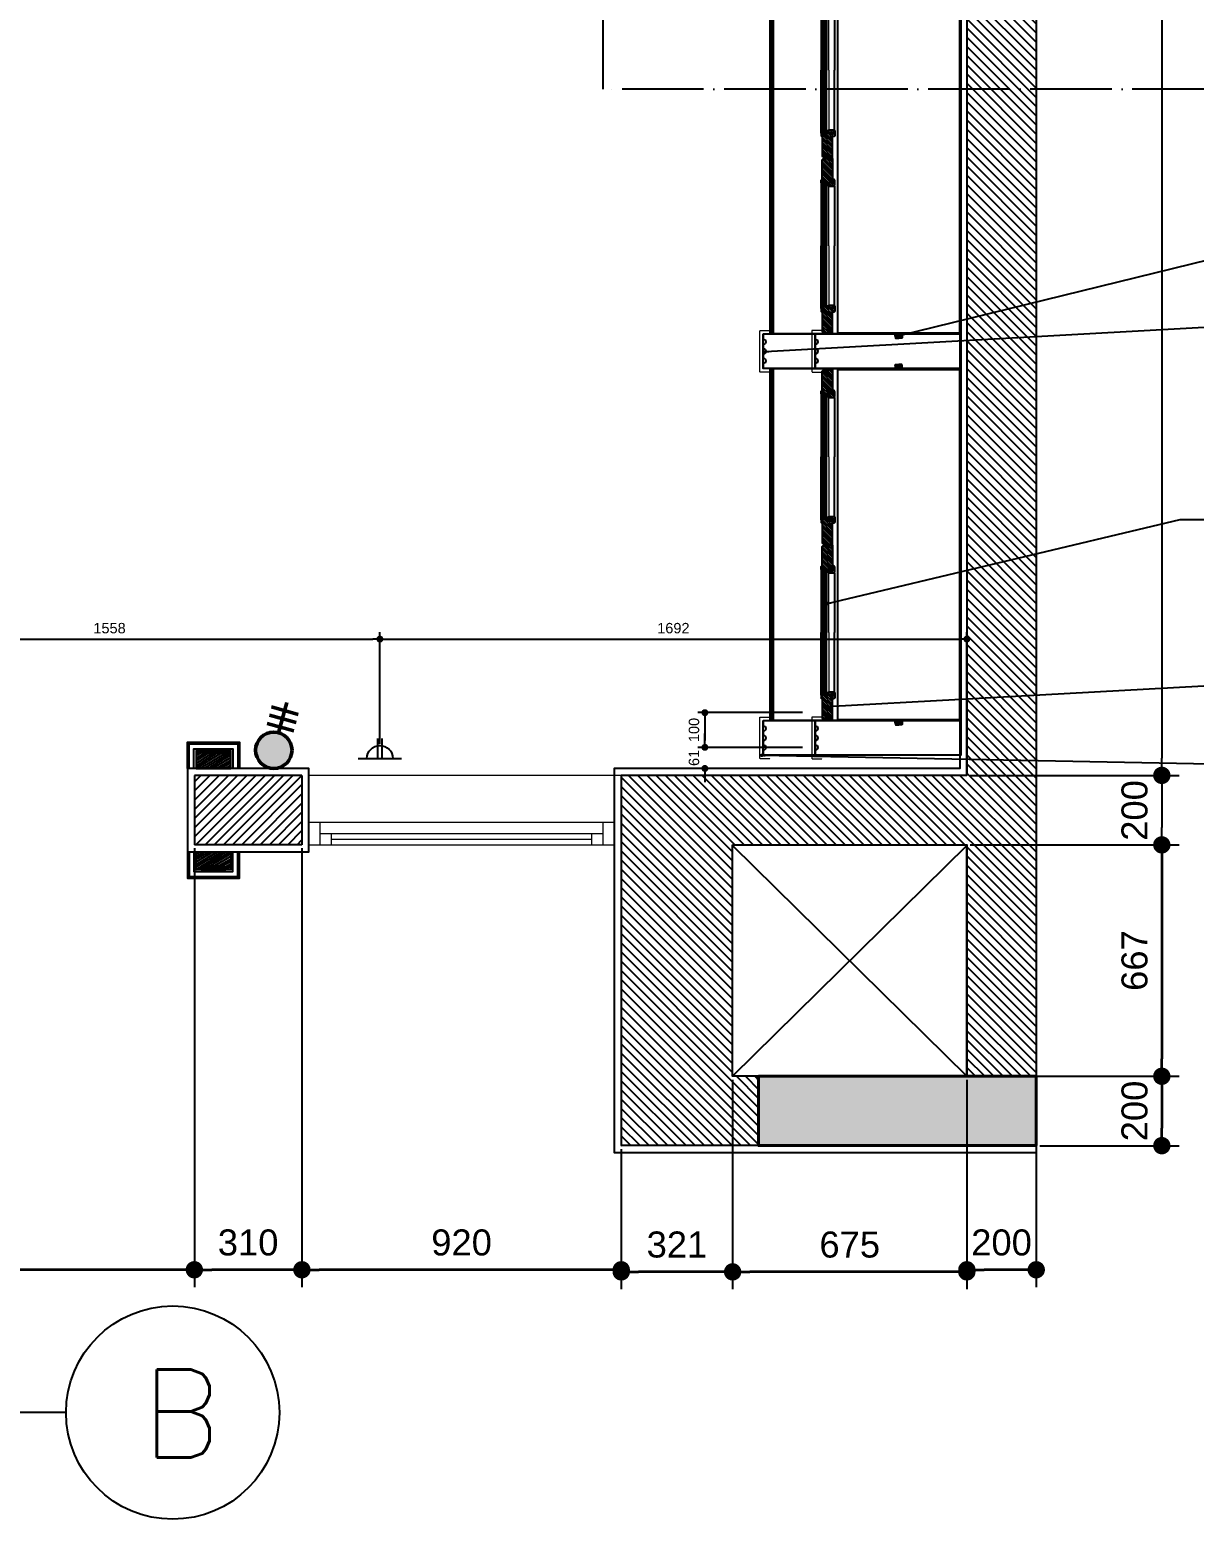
# Model space of a CAD drawing. Header units: inches. Extents: x 274057 to 444617, y 485849 to 635630.
# Drawn here: x 366053 to 369409, y 528483 to 532776 of the extents above; entities that cross this region are included whole.
import ezdxf

# ---------------------------------------------------------------- set-up
doc = ezdxf.new("R2010")
doc.units = ezdxf.units.IN
doc.header["$MEASUREMENT"] = 0
for name, pattern in [('ACAD_ISO04W100', [30, 24, -3, 0, -3]), ('DASHED2', [0.375, 0.25, -0.125]), ('HIDDEN', [0.375, 0.25, -0.125])]:
    doc.linetypes.add(name, pattern=pattern)
for name, color, linetype in [('CQ centerline', 8, 'Continuous'), ('CQ Grg Gypsum', 41, 'Continuous'), ('CQ PANEL DIMENSION', 1, 'Continuous'), ('CQ Plaster', 1, 'Continuous'), ('CQ SPOT DETAIL DIMENSION', 9, 'Continuous'), ('CQ Wall plan', 3, 'Continuous'), ('CQ Wood Section', 60, 'Continuous'), ('CQ wood skirting plan', 34, 'Continuous'), ('CQ_callout', 34, 'Continuous'), ('ELECTRICAL', 10, 'Continuous'), ('ID-wall paper', 8, 'Continuous'), ('Layer1', 1, 'Continuous'), ('Layer7', 8, 'Continuous'), ('LIGHT', 4, 'Continuous'), ('WALLS LINE', 5, 'DASHED2'), ('WOOD 02', 32, 'Continuous'), ('Wood SECT', 1, 'Continuous'), ('xref 1st floor$0$CQ Wall hatch_CHB', 8, 'Continuous'), ('xref 1st floor_$0$CQ Wall hatch_CHB', 8, 'Continuous')]:
    doc.layers.add(name, color=color, linetype=linetype)
for name, color, linetype, lineweight in [('CQ plan and elev dimension', 252, 'Continuous', 35), ('CQ section line', 41, 'Continuous', 0), ('CQ Switches and Outlets', 1, 'Continuous', 50), ('Glass', 4, 'Continuous', 0), ('WOOD-HID', 8, 'HIDDEN', 18), ('xref 1st floor$0$XREF-V2-FF_COLS$0$A-COLS', 5, 'Continuous', 40), ('xref 1st floor$0$XREF-V2-FF_COLS$0$A-COLS-PATT', 252, 'Continuous', 20), ('xref 1st floor_$0$A-GLAZ', 134, 'Continuous', 18)]:
    doc.layers.add(name, color=color, linetype=linetype, lineweight=lineweight)
doc.styles.get("Standard").update_dxf_attribs({"font": 'arial.ttf'})
doc.styles.add('STYL-CONCEPT', font='romans.shx')
doc.dimstyles.new('CQ 20', dxfattribs={"dimscale": 0.2, "dimtxt": 150, "dimasz": 100, "dimexe": 100, "dimexo": 20, "dimgap": 80, "dimtad": 1, "dimdec": 0, "dimzin": 0, "dimdsep": 46, "dimtxsty": 'Standard', "dimblk": 'DOT', "dimcen": 100, "dimclrd": 1, "dimclre": 1, "dimclrt": 3, "dimadec": 0, "dimazin": 0, "dimtfac": 1, "dimtdec": 0, "dimtofl": 0, "dimtmove": 0, "dimatfit": 3, "dimfxl": 1, "dimtolj": 1, "dimtzin": 0, "dimlwd": -1, "dimarcsym": 0})
doc.dimstyles.new('CQ 50', dxfattribs={"dimscale": 0.5, "dimtxt": 150, "dimasz": 100, "dimexe": 100, "dimexo": 20, "dimgap": 80, "dimtad": 1, "dimdec": 0, "dimzin": 0, "dimdsep": 46, "dimtxsty": 'Standard', "dimblk": 'DOT', "dimcen": 100, "dimclrd": 250, "dimclre": 250, "dimclrt": 3, "dimadec": 0, "dimazin": 0, "dimtfac": 1, "dimtdec": 0, "dimtofl": 0, "dimtmove": 0, "dimatfit": 3, "dimfxl": 3, "dimtolj": 1, "dimtzin": 0, "dimlwd": -1, "dimarcsym": 0})
doc.dimstyles.get("Standard").update_dxf_attribs({"dimtxt": 0.18, "dimasz": 0.18, "dimexe": 0.18, "dimexo": 0.0625, "dimgap": 0.09, "dimtad": 0, "dimtih": 1, "dimtoh": 1, "dimdec": 4, "dimzin": 0, "dimdsep": 46, "dimtxsty": 'Standard', "dimcen": 0.09, "dimadec": 0, "dimazin": 0, "dimtfac": 1, "dimtdec": 4, "dimtofl": 0, "dimtmove": 0, "dimatfit": 3, "dimfxl": 1, "dimtolj": 1, "dimtzin": 0, "dimarcsym": 0})
pattern_1 = [(31.0285767, (-9711.719, 16696.3715), (-3.22165956, 5.35568947), [])]
pattern_2 = [(45, (20118.3853, -75328.2434), (-3.535533906, 3.535533906), [])]
pattern_3 = [(45, (20104.3854, -75328.2434), (-3.535533906, 3.535533906), [])]

# ---------------------------------------------------------------- blocks, each defined once
blk = doc.blocks.new('ff-15 wall plan')
at = {"layer": 'xref 1st floor$0$CQ Wall hatch_CHB'}
h = blk.add_hatch(dxfattribs=at)
h.set_pattern_fill('ANSI31', color=8, scale=150, angle=90)
h.paths.add_polyline_path([(484777.7, 543135.7), (485452.7, 543135.7), (485452.7, 542468.7), (485652.7, 542468.7), (485652.7, 549898.7), (485452.7, 549898.7), (485452.7, 543336), (484456.7, 543336), (484456.7, 542268.7), (484852.7, 542268.7), (484852.7, 542468.7), (484777.7, 542468.7)])
at = {"layer": 'xref 1st floor$0$XREF-V2-FF_COLS$0$A-COLS-PATT'}
blk.add_hatch(color=256, dxfattribs=at).paths.add_polyline_path([(485652.7, 542268.7), (485652.7, 542468.7), (484852.7, 542468.7), (484852.7, 542268.7)])
at = {"layer": 'xref 1st floor_$0$CQ Wall hatch_CHB'}
h = blk.add_hatch(dxfattribs=at)
h.set_pattern_fill('ANSI31,_O', color=8, scale=150)
h.set_pattern_definition([(45, (458002.683, 515592.913), (-13.258252, 13.258252), [])])
h.paths.add_polyline_path([(483536.3, 543336), (483536.3, 543336), (483226.3, 543336), (483226.3, 543136), (483536.3, 543136)])
h.paths.add_polyline_path([(481176.3, 543336), (481176.3, 543136), (480866.3, 543136), (480866.3, 543136), (480866.3, 543201), (480866.3, 543201), (480866.3, 543336)])
at = {"layer": 'CQ Plaster', "elevation": 0}
blk.add_lwpolyline([(484752.7, 549899.1), (484752.7, 549879.1), (485432.7, 549879.1), (485432.7, 543356), (484436.7, 543356), (484436.7, 542248.7), (485652.7, 542248.7)], dxfattribs=at)
at = {"layer": 'CQ Plaster'}
blk.add_lwpolyline([(483556.3, 543336), (483556.3, 543356), (483206.3, 543356), (483206.3, 543116), (483556.3, 543116), (483556.3, 543336)], dxfattribs=at)
at = {"layer": 'CQ Wall plan'}
for p, q in [((485452.7, 549898.7), (485452.7, 543336, 0)), ((485652.7, 549898.7), (485652.7, 542468.7)), ((483226.3, 543336), (483226.3, 543136)), ((483536.3, 543336), (483226.3, 543336)), ((483536.3, 543336), (483536.3, 543136)), ((484456.7, 543336, 0), (484456.7, 542268.7)), ((485452.7, 543336, 0), (484456.7, 543336, 0)), ((483536.3, 543136), (483226.3, 543136)), ((484777.7, 542468.7), (484777.7, 543133.7)), ((485452.7, 542468.7), (485452.7, 543133.7)), ((484852.7, 542268.7), (484456.7, 542268.7))]:
    blk.add_line(p, q, dxfattribs=at)
blk.add_lwpolyline([(485452.7, 543336), (485452.7, 543633.7)], dxfattribs=at)
at = {"layer": 'CQ Wall plan', "elevation": 0}
blk.add_lwpolyline([(484777.7, 543135.7), (485452.7, 543135.7), (485452.7, 542468.7), (484777.7, 542468.7)], close=True, dxfattribs=at)
at = {"layer": 'xref 1st floor$0$XREF-V2-FF_COLS$0$A-COLS'}
blk.add_lwpolyline([(485652.7, 542268.7), (485652.7, 542468.7), (484852.7, 542468.7), (484852.7, 542268.7)], close=True, dxfattribs=at)
blk.add_lwpolyline([(485652.7, 542268.7), (485652.7, 542468.7), (484852.7, 542468.7), (484852.7, 542268.7)], close=True, dxfattribs=at)
at = {"layer": 'xref 1st floor_$0$A-GLAZ'}
for p, q in [((484456.7, 543336, 0), (483556.3, 543336, 0)), ((483556.3, 543201), (484436.7, 543201)), ((483588.8, 543136), (483588.8, 543201)), ((484404.2, 543136, 0), (484404.2, 543201, 0)), ((483588.8, 543168.5), (484404.2, 543168.5)), ((483621.3, 543136), (483621.3, 543168.5)), ((484371.7, 543136, 0), (484371.7, 543168.5, 0)), ((483556.3, 543136), (484436.7, 543136)), ((483621.3, 543152.2), (484371.7, 543152.2))]:
    blk.add_line(p, q, dxfattribs=at)
at = {"layer": 'xref 1st floor_$0$CQ Wall hatch_CHB', "color": 8}
for p, q in [((484777.7, 543133.7, 0), (485452.7, 542468.7, 0)), ((485452.7, 543133.7, 0), (484777.7, 542468.7, 0))]:
    blk.add_line(p, q, dxfattribs=at)
blk = doc.blocks.new('gf-14 section line plan')
at = {"layer": 'Layer1', "linetype": 'ACAD_ISO04W100', "ltscale": 10}
blk.add_line((512259.1, -39547.7, 0), (511509.1, -39547.7, 0), dxfattribs=at)
at = {"layer": 'Layer1', "linetype": 'ACAD_ISO04W100', "ltscale": 10, "elevation": 0}
blk.add_lwpolyline([(515934.6, -35655.3), (513838.9, -35655.3), (513838.9, -34235.6)], dxfattribs=at)
at = {"layer": 'Layer1'}
blk.add_circle((512572.7, -39547.7, 0), 313.6, dxfattribs=at)
at = {"layer": 'Layer1', "insert": (512481.3, -39680.2, 0), "char_height": 259.1, "attachment_point": 7, "style": 'STYL-CONCEPT'}
blk.add_mtext_dynamic_manual_height_columns('B', width=200.816, gutter_width=150, heights=[0], dxfattribs=at)
blk = doc.blocks.new('_Dot')
at = {"color": 0, "linetype": 'ByBlock', "lineweight": -2}
blk.add_line((-0.5, 0), (-1, 0), dxfattribs=at)
at = {"color": 0, "linetype": 'ByBlock', "const_width": 0.5}
blk.add_lwpolyline([(-0.25, 0, 1), (0.25, 0, 1)], format="xyb", close=True, dxfattribs=at)
blk = doc.blocks.new('*D777')
at = {"layer": 'CQ plan and elev dimension', "color": 250, "lineweight": -2, "transparency": 16777216}
for p, q in [((368753.9, 529749.2), (368753.9, 529151.5)), ((368953.9, 529749.2), (368953.9, 529151.5))]:
    blk.add_line(p, q, dxfattribs=at)
at = {"layer": 'CQ plan and elev dimension', "color": 250, "transparency": 16777216}
blk.add_line((368903.9, 529201.5), (368803.9, 529201.5), dxfattribs=at)
at = {"layer": 'Defpoints', "color": 0, "transparency": 16777216}
for p in [(368753.9, 529759.2), (368953.9, 529759.2, 0), (368753.9, 529201.5)]:
    blk.add_point(p, dxfattribs=at)
at = {"layer": 'CQ plan and elev dimension', "color": 250, "transparency": 16777216, "xscale": 50, "yscale": 50, "zscale": 50, "rotation": 180}
blk.add_blockref('_Dot', (368753.9, 529201.5), dxfattribs=at)
at = {"layer": 'CQ plan and elev dimension', "color": 250, "transparency": 16777216, "xscale": 50, "yscale": 50, "zscale": 50}
blk.add_blockref('_Dot', (368953.9, 529201.5), dxfattribs=at)
at = {"layer": 'CQ plan and elev dimension', "color": 3, "transparency": 16777216, "insert": (368853.9, 529279.8), "char_height": 75, "attachment_point": 5}
blk.add_mtext('\\A1;200', dxfattribs=at)
blk = doc.blocks.new('*D778')
at = {"layer": 'CQ plan and elev dimension', "color": 250, "lineweight": -2, "transparency": 16777216}
for p, q in [((366837.5, 530416.5), (366837.5, 529151.5)), ((367757.9, 529549.2), (367757.9, 529151.5))]:
    blk.add_line(p, q, dxfattribs=at)
at = {"layer": 'CQ plan and elev dimension', "color": 250, "transparency": 16777216}
blk.add_line((367707.9, 529201.5), (366887.5, 529201.5), dxfattribs=at)
at = {"layer": 'Defpoints', "color": 0, "transparency": 16777216}
for p in [(366837.5, 530426.5), (367757.9, 529559.2), (366837.5, 529201.5)]:
    blk.add_point(p, dxfattribs=at)
at = {"layer": 'CQ plan and elev dimension', "color": 250, "transparency": 16777216, "xscale": 50, "yscale": 50, "zscale": 50, "rotation": 180}
blk.add_blockref('_Dot', (366837.5, 529201.5), dxfattribs=at)
at = {"layer": 'CQ plan and elev dimension', "color": 250, "transparency": 16777216, "xscale": 50, "yscale": 50, "zscale": 50}
blk.add_blockref('_Dot', (367757.9, 529201.5), dxfattribs=at)
at = {"layer": 'CQ plan and elev dimension', "color": 3, "transparency": 16777216, "insert": (367297.7, 529279.8), "char_height": 75, "attachment_point": 5}
blk.add_mtext('\\A1;920', dxfattribs=at)
blk = doc.blocks.new('*D765')
at = {"layer": 'CQ plan and elev dimension', "color": 250, "lineweight": -2, "transparency": 16777216}
for p, q in [((366527.5, 530416.5), (366527.5, 529151.5)), ((366837.5, 530416.5), (366837.5, 529151.5))]:
    blk.add_line(p, q, dxfattribs=at)
at = {"layer": 'CQ plan and elev dimension', "color": 250, "transparency": 16777216}
blk.add_line((366787.5, 529201.5), (366577.5, 529201.5), dxfattribs=at)
at = {"layer": 'Defpoints', "color": 0, "transparency": 16777216}
for p in [(366527.5, 530426.5), (366837.5, 530426.5), (366527.5, 529201.5)]:
    blk.add_point(p, dxfattribs=at)
at = {"layer": 'CQ plan and elev dimension', "color": 250, "transparency": 16777216, "xscale": 50, "yscale": 50, "zscale": 50, "rotation": 180}
blk.add_blockref('_Dot', (366527.5, 529201.5), dxfattribs=at)
at = {"layer": 'CQ plan and elev dimension', "color": 250, "transparency": 16777216, "xscale": 50, "yscale": 50, "zscale": 50}
blk.add_blockref('_Dot', (366837.5, 529201.5), dxfattribs=at)
at = {"layer": 'CQ plan and elev dimension', "color": 3, "transparency": 16777216, "insert": (366682.5, 529279.8), "char_height": 75, "attachment_point": 5}
blk.add_mtext('\\A1;310', dxfattribs=at)
blk = doc.blocks.new('*D766')
at = {"layer": 'CQ plan and elev dimension', "color": 250, "lineweight": -2, "transparency": 16777216}
for p, q in [((364477.5, 530416.5), (364477.5, 529151.5)), ((366527.5, 530416.5), (366527.5, 529151.5))]:
    blk.add_line(p, q, dxfattribs=at)
at = {"layer": 'CQ plan and elev dimension', "color": 250, "transparency": 16777216}
blk.add_line((366477.5, 529201.5), (364527.5, 529201.5), dxfattribs=at)
at = {"layer": 'Defpoints', "color": 0, "transparency": 16777216}
for p in [(364477.5, 530426.5, 0), (366527.5, 530426.5), (364477.5, 529201.5)]:
    blk.add_point(p, dxfattribs=at)
at = {"layer": 'CQ plan and elev dimension', "color": 250, "transparency": 16777216, "xscale": 50, "yscale": 50, "zscale": 50, "rotation": 180}
blk.add_blockref('_Dot', (364477.5, 529201.5), dxfattribs=at)
at = {"layer": 'CQ plan and elev dimension', "color": 250, "transparency": 16777216, "xscale": 50, "yscale": 50, "zscale": 50}
blk.add_blockref('_Dot', (366527.5, 529201.5), dxfattribs=at)
at = {"layer": 'CQ plan and elev dimension', "color": 3, "transparency": 16777216, "insert": (365502.5, 529279.8), "char_height": 75, "attachment_point": 5}
blk.add_mtext('\\A1;2050', dxfattribs=at)
blk = doc.blocks.new('*D786')
at = {"layer": 'CQ Wood Section', "color": 250, "lineweight": -2, "transparency": 16777216}
for p, q in [((368763.9, 537189.2), (369365.8, 537189.2)), ((368763.9, 530626.5), (369365.8, 530626.5))]:
    blk.add_line(p, q, dxfattribs=at)
at = {"layer": 'CQ Wood Section', "color": 250, "transparency": 16777216}
blk.add_line((369315.8, 537139.2), (369315.8, 530676.5), dxfattribs=at)
at = {"layer": 'Defpoints', "color": 0, "transparency": 16777216}
for p in [(368753.9, 537189.2), (368753.9, 530626.5, 0), (369315.8, 530626.5)]:
    blk.add_point(p, dxfattribs=at)
at = {"layer": 'CQ Wood Section', "color": 250, "transparency": 16777216, "xscale": 50, "yscale": 50, "zscale": 50}
for p, rotation in [((369315.8, 537189.2), 90), ((369315.8, 530626.5), 270)]:
    blk.add_blockref('_Dot', p, dxfattribs=dict(at, rotation=rotation))
at = {"layer": 'CQ Wood Section', "color": 3, "transparency": 16777216, "insert": (369237.5, 533907.9), "char_height": 75, "attachment_point": 5, "rotation": 90}
blk.add_mtext('\\A1;6563', dxfattribs=at)
blk = doc.blocks.new('*D787')
at = {"layer": 'CQ Wood Section', "color": 250, "lineweight": -2, "transparency": 16777216}
for p, q in [((368763.9, 530626.5), (369365.8, 530626.5)), ((368763.9, 530426.2), (369365.8, 530426.2))]:
    blk.add_line(p, q, dxfattribs=at)
at = {"layer": 'CQ Wood Section', "color": 250, "transparency": 16777216}
blk.add_line((369315.8, 530576.5), (369315.8, 530476.2), dxfattribs=at)
at = {"layer": 'Defpoints', "color": 0, "transparency": 16777216}
for p in [(368753.9, 530626.5, 0), (368753.9, 530426.2), (369315.8, 530426.2)]:
    blk.add_point(p, dxfattribs=at)
at = {"layer": 'CQ Wood Section', "color": 250, "transparency": 16777216, "xscale": 50, "yscale": 50, "zscale": 50}
for p, rotation in [((369315.8, 530626.5), 90), ((369315.8, 530426.2), 270)]:
    blk.add_blockref('_Dot', p, dxfattribs=dict(at, rotation=rotation))
at = {"layer": 'CQ Wood Section', "color": 3, "transparency": 16777216, "insert": (369237.5, 530525.4), "char_height": 75, "attachment_point": 5, "rotation": 90}
blk.add_mtext('\\A1;200', dxfattribs=at)
blk = doc.blocks.new('*D771')
at = {"layer": 'CQ plan and elev dimension', "color": 250, "lineweight": -2, "transparency": 16777216}
for p, q in [((368763.9, 530426.2), (369365.8, 530426.2)), ((368763.9, 529759.2), (369365.8, 529759.2))]:
    blk.add_line(p, q, dxfattribs=at)
at = {"layer": 'CQ plan and elev dimension', "color": 250, "transparency": 16777216}
blk.add_line((369315.8, 530376.2), (369315.8, 529809.2), dxfattribs=at)
at = {"layer": 'Defpoints', "color": 0, "transparency": 16777216}
for p in [(368753.9, 530426.2), (368753.9, 529759.2), (369315.8, 529759.2)]:
    blk.add_point(p, dxfattribs=at)
at = {"layer": 'CQ plan and elev dimension', "color": 250, "transparency": 16777216, "xscale": 50, "yscale": 50, "zscale": 50}
for p, rotation in [((369315.8, 530426.2), 90), ((369315.8, 529759.2), 270)]:
    blk.add_blockref('_Dot', p, dxfattribs=dict(at, rotation=rotation))
at = {"layer": 'CQ plan and elev dimension', "color": 3, "transparency": 16777216, "insert": (369237.5, 530092.7), "char_height": 75, "attachment_point": 5, "rotation": 90}
blk.add_mtext('\\A1;667', dxfattribs=at)
blk = doc.blocks.new('*D788')
at = {"layer": 'CQ plan and elev dimension', "color": 250, "lineweight": -2, "transparency": 16777216}
for p, q in [((368763.9, 529759.2), (369365.8, 529759.2)), ((368963.9, 529559.2), (369365.8, 529559.2))]:
    blk.add_line(p, q, dxfattribs=at)
at = {"layer": 'CQ plan and elev dimension', "color": 250, "transparency": 16777216}
blk.add_line((369315.8, 529709.2), (369315.8, 529609.2), dxfattribs=at)
at = {"layer": 'Defpoints', "color": 0, "transparency": 16777216}
for p in [(368753.9, 529759.2), (368953.9, 529559.2), (369315.8, 529559.2)]:
    blk.add_point(p, dxfattribs=at)
at = {"layer": 'CQ plan and elev dimension', "color": 250, "transparency": 16777216, "xscale": 50, "yscale": 50, "zscale": 50}
for p, rotation in [((369315.8, 529759.2), 90), ((369315.8, 529559.2), 270)]:
    blk.add_blockref('_Dot', p, dxfattribs=dict(at, rotation=rotation))
at = {"layer": 'CQ plan and elev dimension', "color": 3, "transparency": 16777216, "insert": (369237.5, 529659.2), "char_height": 75, "attachment_point": 5, "rotation": 90}
blk.add_mtext('\\A1;200', dxfattribs=at)
blk = doc.blocks.new('*D789')
at = {"layer": 'CQ plan and elev dimension', "color": 250, "lineweight": -2, "transparency": 16777216}
for p, q in [((368078.9, 529749.2), (368078.9, 529145.4)), ((368753.9, 529749.2), (368753.9, 529145.4))]:
    blk.add_line(p, q, dxfattribs=at)
at = {"layer": 'CQ plan and elev dimension', "color": 250, "transparency": 16777216}
blk.add_line((368703.9, 529195.4), (368128.9, 529195.4), dxfattribs=at)
at = {"layer": 'Defpoints', "color": 0, "transparency": 16777216}
for p in [(368078.9, 529759.2), (368753.9, 529759.2), (368078.9, 529195.4)]:
    blk.add_point(p, dxfattribs=at)
at = {"layer": 'CQ plan and elev dimension', "color": 250, "transparency": 16777216, "xscale": 50, "yscale": 50, "zscale": 50, "rotation": 180}
blk.add_blockref('_Dot', (368078.9, 529195.4), dxfattribs=at)
at = {"layer": 'CQ plan and elev dimension', "color": 250, "transparency": 16777216, "xscale": 50, "yscale": 50, "zscale": 50}
blk.add_blockref('_Dot', (368753.9, 529195.4), dxfattribs=at)
at = {"layer": 'CQ plan and elev dimension', "color": 3, "transparency": 16777216, "insert": (368416.4, 529273.7), "char_height": 75, "attachment_point": 5}
blk.add_mtext('\\A1;675', dxfattribs=at)
blk = doc.blocks.new('*D790')
at = {"layer": 'CQ plan and elev dimension', "color": 250, "lineweight": -2, "transparency": 16777216}
for p, q in [((368078.9, 529749.2), (368078.9, 529145.4)), ((367757.9, 529549.2), (367757.9, 529145.4))]:
    blk.add_line(p, q, dxfattribs=at)
at = {"layer": 'CQ plan and elev dimension', "color": 250, "transparency": 16777216}
blk.add_line((368028.9, 529195.4), (367807.9, 529195.4), dxfattribs=at)
at = {"layer": 'Defpoints', "color": 0, "transparency": 16777216}
for p in [(368078.9, 529759.2), (367757.9, 529559.2, 0), (367757.9, 529195.4)]:
    blk.add_point(p, dxfattribs=at)
at = {"layer": 'CQ plan and elev dimension', "color": 250, "transparency": 16777216, "xscale": 50, "yscale": 50, "zscale": 50, "rotation": 180}
blk.add_blockref('_Dot', (367757.9, 529195.4), dxfattribs=at)
at = {"layer": 'CQ plan and elev dimension', "color": 250, "transparency": 16777216, "xscale": 50, "yscale": 50, "zscale": 50}
blk.add_blockref('_Dot', (368078.9, 529195.4), dxfattribs=at)
at = {"layer": 'CQ plan and elev dimension', "color": 3, "transparency": 16777216, "insert": (367918.4, 529273.8), "char_height": 75, "attachment_point": 5}
blk.add_mtext('\\A1;321', dxfattribs=at)
blk = doc.blocks.new('*D791')
at = {"layer": 'CQ PANEL DIMENSION', "color": 1, "lineweight": -2, "transparency": 16777216}
for p, q in [((368279.9, 530807.3), (367978.9, 530807.3)), ((368279.9, 530707.3), (367978.9, 530707.3))]:
    blk.add_line(p, q, dxfattribs=at)
at = {"layer": 'CQ PANEL DIMENSION', "color": 1, "transparency": 16777216}
blk.add_line((367998.9, 530787.3), (367998.9, 530727.3), dxfattribs=at)
at = {"layer": 'Defpoints', "color": 0, "transparency": 16777216}
for p in [(368283.9, 530807.3), (367998.9, 530707.3), (368283.9, 530707.3)]:
    blk.add_point(p, dxfattribs=at)
at = {"layer": 'CQ PANEL DIMENSION', "color": 1, "transparency": 16777216, "xscale": 20, "yscale": 20, "zscale": 20}
for p, rotation in [((367998.9, 530807.3), 90), ((367998.9, 530707.3), 270)]:
    blk.add_blockref('_Dot', p, dxfattribs=dict(at, rotation=rotation))
at = {"layer": 'CQ PANEL DIMENSION', "color": 3, "transparency": 16777216, "insert": (367967.6, 530757.3), "char_height": 30, "attachment_point": 5, "rotation": 90}
blk.add_mtext('\\A1;100', dxfattribs=at)
blk = doc.blocks.new('*D792')
at = {"layer": 'CQ PANEL DIMENSION', "color": 1, "transparency": 16777216}
for p, q in [((367998.9, 530727.3), (367998.9, 530747.3)), ((367998.9, 530626.5), (367998.9, 530606.5))]:
    blk.add_line(p, q, dxfattribs=at)
at = {"layer": 'CQ PANEL DIMENSION', "color": 1, "lineweight": -2, "transparency": 16777216}
for p, q in [((368279.9, 530707.3), (367978.9, 530707.3)), ((368309.9, 530646.5), (367978.9, 530646.5))]:
    blk.add_line(p, q, dxfattribs=at)
at = {"layer": 'Defpoints', "color": 0, "transparency": 16777216}
for p in [(368283.9, 530707.3), (367998.9, 530646.5), (368313.9, 530646.5)]:
    blk.add_point(p, dxfattribs=at)
at = {"layer": 'CQ PANEL DIMENSION', "color": 1, "transparency": 16777216, "xscale": 20, "yscale": 20, "zscale": 20}
for p, rotation in [((367998.9, 530707.3), 270), ((367998.9, 530646.5), 90)]:
    blk.add_blockref('_Dot', p, dxfattribs=dict(at, rotation=rotation))
at = {"layer": 'CQ PANEL DIMENSION', "color": 3, "transparency": 16777216, "insert": (367967.6, 530676.9), "char_height": 30, "attachment_point": 5, "rotation": 90}
blk.add_mtext('\\A1;61', dxfattribs=at)
blk = doc.blocks.new('arch molding plan')
at = {"layer": 'CQ centerline'}
h = blk.add_hatch(dxfattribs=at)
h.set_pattern_fill('ANSI31', color=256, scale=50, angle=-13.9714, style=0)
h.set_pattern_definition([(31.0285767, (-11404.87, 16696.3715), (-3.22165956, 5.35568947), [])])
edge = h.paths.add_edge_path()
edge.add_line((364471.7, 530646.5), (364459.2, 530646.5))
edge.add_line((364459.2, 530646.5), (364384.2, 530646.5))
edge.add_line((364384.2, 530646.5), (364371.7, 530646.5))
edge.add_line((364371.7, 530646.5), (364371.7, 530697.5))
edge.add_line((364371.7, 530697.5), (364386.7, 530697.5))
edge.add_arc((364390.7, 530697.5), 4, 180.0003, 269.9993)
edge.add_line((364390.7, 530693.5), (364390.7, 530689.5))
edge.add_line((364390.7, 530689.5), (364452.7, 530689.5))
edge.add_line((364452.7, 530689.5), (364452.7, 530693.5))
edge.add_arc((364452.7, 530697.5), 4, 270.0007, 360.0001)
edge.add_line((364456.7, 530697.5), (364471.7, 530697.5))
edge.add_line((364471.7, 530697.5), (364471.7, 530646.5))
h = blk.add_hatch(dxfattribs=at)
h.set_pattern_fill('ANSI31', color=256, scale=50, angle=-13.9714, style=0)
h.set_pattern_definition(pattern_1)
edge = h.paths.add_edge_path()
edge.add_line((366531.7, 530646.5), (366544.2, 530646.5))
edge.add_line((366544.2, 530646.5), (366619.2, 530646.5))
edge.add_line((366619.2, 530646.5), (366631.7, 530646.5))
edge.add_line((366631.7, 530646.5), (366631.7, 530697.5))
edge.add_line((366631.7, 530697.5), (366616.7, 530697.5))
edge.add_arc((366612.7, 530697.5), 4, 270.0007, 359.9997, ccw=False)
edge.add_line((366612.7, 530693.5), (366612.7, 530689.5))
edge.add_line((366612.7, 530689.5), (366550.7, 530689.5))
edge.add_line((366550.7, 530689.5), (366550.7, 530693.5))
edge.add_arc((366550.7, 530697.5), 4, 179.9999, 269.9993, ccw=False)
edge.add_line((366546.7, 530697.5), (366531.7, 530697.5))
edge.add_line((366531.7, 530697.5), (366531.7, 530646.5))
h = blk.add_hatch(dxfattribs=at)
h.set_pattern_fill('ANSI31', color=256, scale=50, angle=-13.9714, style=0)
h.set_pattern_definition([(31.0285767, (-11871.719, 16696.3715), (-3.22165956, 5.35568947), [])])
edge = h.paths.add_edge_path()
edge.add_line((364371.7, 530406.5), (364384.2, 530406.5))
edge.add_line((364384.2, 530406.5), (364459.2, 530406.5))
edge.add_line((364459.2, 530406.5), (364471.7, 530406.5))
edge.add_line((364471.7, 530406.5), (364471.7, 530355.5))
edge.add_line((364471.7, 530355.5), (364456.7, 530355.5))
edge.add_arc((364452.7, 530355.5), 4, 0.0003, 89.9993)
edge.add_line((364452.7, 530359.5), (364452.7, 530363.5))
edge.add_line((364452.7, 530363.5), (364390.7, 530363.5))
edge.add_line((364390.7, 530363.5), (364390.7, 530359.5))
edge.add_arc((364390.7, 530355.5), 4, 90.0007, 180.0001)
edge.add_line((364386.7, 530355.5), (364371.7, 530355.5))
edge.add_line((364371.7, 530355.5), (364371.7, 530406.5))
h = blk.add_hatch(dxfattribs=at)
h.set_pattern_fill('ANSI31', color=256, scale=50, angle=-13.9714, style=0)
h.set_pattern_definition(pattern_1)
edge = h.paths.add_edge_path()
edge.add_line((366531.7, 530406.5), (366544.2, 530406.5))
edge.add_line((366544.2, 530406.5), (366619.2, 530406.5))
edge.add_line((366619.2, 530406.5), (366631.7, 530406.5))
edge.add_line((366631.7, 530406.5), (366631.7, 530355.5))
edge.add_line((366631.7, 530355.5), (366616.7, 530355.5))
edge.add_arc((366612.7, 530355.5), 4, 0.0003, 89.9993)
edge.add_line((366612.7, 530359.5), (366612.7, 530363.5))
edge.add_line((366612.7, 530363.5), (366550.7, 530363.5))
edge.add_line((366550.7, 530363.5), (366550.7, 530359.5))
edge.add_arc((366550.7, 530355.5), 4, 90.0007, 180.0001)
edge.add_line((366546.7, 530355.5), (366531.7, 530355.5))
edge.add_line((366531.7, 530355.5), (366531.7, 530406.5))
for p, q in [((364456.7, 530697.5, 0), (364386.7, 530697.5, 0)), ((364390.7, 530693.5, 0), (364452.7, 530693.5, 0)), ((366546.7, 530697.5, 0), (366616.7, 530697.5, 0)), ((366612.7, 530693.5, 0), (366550.7, 530693.5, 0)), ((364386.7, 530355.5, 0), (364456.7, 530355.5, 0)), ((364452.7, 530359.5, 0), (364390.7, 530359.5, 0)), ((366546.7, 530355.5, 0), (366616.7, 530355.5, 0)), ((366612.7, 530359.5, 0), (366550.7, 530359.5, 0))]:
    blk.add_line(p, q, dxfattribs=at)
at = {"layer": 'CQ Wood Section', "ltscale": 1000, "elevation": 0}
for points in [[(364471.7, 530646.5), (364459.2, 530646.5), (364459.2, 530646.5), (364384.2, 530646.5), (364384.2, 530646.5), (364371.7, 530646.5), (364371.7, 530697.5), (364386.7, 530697.5, 0.414209), (364390.7, 530693.5), (364390.7, 530689.5), (364452.7, 530689.5), (364452.7, 530693.5, 0.414211), (364456.7, 530697.5), (364471.7, 530697.5), (364471.7, 530646.5)], [(366531.7, 530646.5), (366544.2, 530646.5), (366544.2, 530646.5), (366619.2, 530646.5), (366619.2, 530646.5), (366631.7, 530646.5), (366631.7, 530697.5), (366616.7, 530697.5, -0.414209), (366612.7, 530693.5), (366612.7, 530689.5), (366550.7, 530689.5), (366550.7, 530693.5, -0.414211), (366546.7, 530697.5), (366531.7, 530697.5), (366531.7, 530646.5)], [(364371.7, 530406.5), (364384.2, 530406.5), (364384.2, 530406.5), (364459.2, 530406.5), (364459.2, 530406.5), (364471.7, 530406.5), (364471.7, 530355.5), (364456.7, 530355.5, 0.414209), (364452.7, 530359.5), (364452.7, 530363.5), (364390.7, 530363.5), (364390.7, 530359.5, 0.414211), (364386.7, 530355.5), (364371.7, 530355.5), (364371.7, 530406.5)], [(366531.7, 530406.5), (366544.2, 530406.5), (366544.2, 530406.5), (366619.2, 530406.5), (366619.2, 530406.5), (366631.7, 530406.5), (366631.7, 530355.5), (366616.7, 530355.5, 0.414209), (366612.7, 530359.5), (366612.7, 530363.5), (366550.7, 530363.5), (366550.7, 530359.5, 0.414211), (366546.7, 530355.5), (366531.7, 530355.5), (366531.7, 530406.5)]]:
    blk.add_lwpolyline(points, format="xyb", dxfattribs=at)
at = {"layer": 'CQ wood skirting plan', "elevation": 0}
for points in [[(364496.7, 530646.5), (364496.7, 530722.5), (364346.7, 530722.5), (364346.7, 530646.5)], [(364491.7, 530646.5), (364491.7, 530717.5), (364351.7, 530717.5), (364351.7, 530646.5)], [(364477.7, 530646.5), (364477.7, 530703.5), (364365.7, 530703.5), (364365.7, 530646.5)], [(366506.7, 530646.5), (366506.7, 530722.5), (366656.7, 530722.5), (366656.7, 530646.5)], [(366511.7, 530646.5), (366511.7, 530717.5), (366651.7, 530717.5), (366651.7, 530646.5)], [(366525.7, 530646.5), (366525.7, 530703.5), (366637.7, 530703.5), (366637.7, 530646.5)], [(364346.7, 530406.5), (364346.7, 530330.5), (364496.7, 530330.5), (364496.7, 530406.5)], [(364351.7, 530406.5), (364351.7, 530335.5), (364491.7, 530335.5), (364491.7, 530406.5)], [(364365.7, 530406.5), (364365.7, 530349.5), (364477.7, 530349.5), (364477.7, 530406.5)], [(366506.7, 530406.5), (366506.7, 530330.5), (366656.7, 530330.5), (366656.7, 530406.5)], [(366511.7, 530406.5), (366511.7, 530335.5), (366651.7, 530335.5), (366651.7, 530406.5)], [(366525.7, 530406.5), (366525.7, 530349.5), (366637.7, 530349.5), (366637.7, 530406.5)]]:
    blk.add_lwpolyline(points, dxfattribs=at)
blk = doc.blocks.new('2 gong outlet')
at = {"layer": 'ELECTRICAL'}
for p, q in [((-27969.9, 39017.2), (-27969.9, 39133.5)), ((-27946.5, 39017.2), (-27946.5, 39133.5)), ((-27832.8, 39017.2), (-28082.8, 39017.2))]:
    blk.add_line(p, q, dxfattribs=at)
blk.add_arc((-27957.8, 39017.2), 75, 0, 180, dxfattribs=at)
blk = doc.blocks.new('*D793')
at = {"layer": 'CQ SPOT DETAIL DIMENSION', "color": 1, "lineweight": -2, "transparency": 16777216}
for p, q in [((365503.9, 530634.5), (365503.9, 531039.3)), ((367062.3, 530716.4), (367062.3, 531039.3))]:
    blk.add_line(p, q, dxfattribs=at)
at = {"layer": 'CQ SPOT DETAIL DIMENSION', "color": 1, "transparency": 16777216}
blk.add_line((365523.9, 531019.3), (367042.3, 531019.3), dxfattribs=at)
at = {"layer": 'Defpoints', "color": 0, "transparency": 16777216}
for p in [(367062.3, 531019.3), (367062.3, 530712.4), (365503.9, 530630.5)]:
    blk.add_point(p, dxfattribs=at)
at = {"layer": 'CQ SPOT DETAIL DIMENSION', "color": 1, "transparency": 16777216, "xscale": 20, "yscale": 20, "zscale": 20, "rotation": 180}
blk.add_blockref('_Dot', (365503.9, 531019.3), dxfattribs=at)
at = {"layer": 'CQ SPOT DETAIL DIMENSION', "color": 1, "transparency": 16777216, "xscale": 20, "yscale": 20, "zscale": 20}
blk.add_blockref('_Dot', (367062.3, 531019.3), dxfattribs=at)
at = {"layer": 'CQ SPOT DETAIL DIMENSION', "color": 3, "transparency": 16777216, "insert": (366283.1, 531050.7), "char_height": 30, "attachment_point": 5}
blk.add_mtext('\\A1;1558', dxfattribs=at)
blk = doc.blocks.new('*D794')
at = {"layer": 'CQ SPOT DETAIL DIMENSION', "color": 1, "lineweight": -2, "transparency": 16777216}
for p, q in [((367062.3, 530716.4), (367062.3, 531039.3)), ((368753.9, 530630.5), (368753.9, 531039.3))]:
    blk.add_line(p, q, dxfattribs=at)
at = {"layer": 'CQ SPOT DETAIL DIMENSION', "color": 1, "transparency": 16777216}
blk.add_line((367082.3, 531019.3), (368733.9, 531019.3), dxfattribs=at)
at = {"layer": 'Defpoints', "color": 0, "transparency": 16777216}
for p in [(368753.9, 531019.3), (367062.3, 530712.4), (368753.9, 530626.5, 0)]:
    blk.add_point(p, dxfattribs=at)
at = {"layer": 'CQ SPOT DETAIL DIMENSION', "color": 1, "transparency": 16777216, "xscale": 20, "yscale": 20, "zscale": 20, "rotation": 180}
blk.add_blockref('_Dot', (367062.3, 531019.3), dxfattribs=at)
at = {"layer": 'CQ SPOT DETAIL DIMENSION', "color": 1, "transparency": 16777216, "xscale": 20, "yscale": 20, "zscale": 20}
blk.add_blockref('_Dot', (368753.9, 531019.3), dxfattribs=at)
at = {"layer": 'CQ SPOT DETAIL DIMENSION', "color": 3, "transparency": 16777216, "insert": (367908.1, 531050.7), "char_height": 30, "attachment_point": 5}
blk.add_mtext('\\A1;1692', dxfattribs=at)
blk = doc.blocks.new('cabinet 80 framed glass door')
at = {"layer": 'Layer7'}
h = blk.add_hatch(dxfattribs=at)
h.set_pattern_fill('ANSI31', color=256, scale=40)
h.set_pattern_definition(pattern_2)
h.paths.add_polyline_path([(352338.8, 505867.2), (352338.8, 505864.2), (352346.8, 505864.2), (352346.8, 505868.2, 0.414214), (352350.8, 505872.2), (352353.8, 505872.2, -0.414214), (352356.8, 505875.2), (352356.8, 505880.7), (352346.8, 505880.7), (352346.8, 505886.7), (352346.8, 505897.2), (352336.8, 505897.2), (352276.8, 505897.2), (352276.8, 505871.2, -0.397359), (352280.8, 505867.2)])
h = blk.add_hatch(dxfattribs=at)
h.set_pattern_fill('ANSI31', color=256, scale=40)
h.set_pattern_definition(pattern_3)
h.paths.add_polyline_path([(352346.8, 505903.2), (352339.8, 505903.2, 0.414214), (352336.8, 505900.2), (352336.8, 505897.2), (352346.8, 505897.2), (352346.8, 505886.7), (352356.8, 505886.7), (352356.8, 505897.2), (352356.8, 505900.2, 0.414214), (352353.8, 505903.2)])
h = blk.add_hatch(dxfattribs=at)
h.set_pattern_fill('ANSI31', color=256, scale=40)
h.set_pattern_definition(pattern_3)
h.paths.add_polyline_path([(352702.5, 505903.2, 0.414214), (352699.5, 505900.2), (352699.5, 505897.2), (352699.5, 505886.7), (352709.5, 505886.7), (352709.5, 505897.2), (352719.5, 505897.2), (352719.5, 505900.2, 0.414214), (352716.5, 505903.2), (352709.5, 505903.2)])
h = blk.add_hatch(dxfattribs=at)
h.set_pattern_fill('ANSI31', color=256, scale=40)
h.set_pattern_definition(pattern_2)
h.paths.add_polyline_path([(352775.5, 505867.2, -0.397359), (352779.5, 505871.2), (352779.5, 505897.2), (352709.5, 505897.2), (352709.5, 505886.7), (352709.5, 505880.7), (352699.5, 505880.7), (352699.5, 505875.2, -0.414214), (352702.5, 505872.2), (352705.5, 505872.2, 0.414214), (352709.5, 505868.2), (352709.5, 505864.2), (352717.5, 505864.2), (352717.5, 505867.2)])
at = {"color": 8, "elevation": 0.1}
for points in [[(352356.8, 505903), (352528.1, 505903)], [(352699.5, 505903), (352528.1, 505903)], [(352346.8, 505868.2), (352528.1, 505868.2)], [(352346.8, 505864.2), (352528.1, 505864.2)], [(352353.8, 505872.2), (352528.1, 505872.2)], [(352356.8, 505875.2), (352528.1, 505875.2)], [(352699.5, 505875.2), (352528.1, 505875.2)], [(352702.5, 505872.2), (352528.1, 505872.2)], [(352709.5, 505868.2), (352528.1, 505868.2)], [(352709.5, 505864.2), (352528.1, 505864.2)]]:
    blk.add_lwpolyline(points, dxfattribs=at)
at = {"layer": 'Glass', "color": 4, "elevation": 0.1}
for points in [[(352528.1, 505886.7), (352349.4, 505886.7), (352349.4, 505880.7), (352528.1, 505880.7)], [(352528.1, 505886.7), (352706.8, 505886.7), (352706.8, 505880.7), (352528.1, 505880.7)]]:
    blk.add_lwpolyline(points, dxfattribs=at)
at = {"layer": 'Wood SECT', "elevation": 0.1}
for points in [[(352356.8, 505880.7), (352356.8, 505875.2, 0.414214), (352353.8, 505872.2), (352350.8, 505872.2, -0.414214), (352346.8, 505868.2), (352346.8, 505864.2), (352338.8, 505864.2), (352338.8, 505867.2), (352280.8, 505867.2, 0.397359), (352276.8, 505871.2), (352276.8, 505897.2), (352346.8, 505897.2), (352346.8, 505886.7), (352346.8, 505886.7), (352346.8, 505880.7)], [(352699.5, 505880.7), (352699.5, 505875.2, -0.414214), (352702.5, 505872.2), (352705.5, 505872.2, 0.414214), (352709.5, 505868.2), (352709.5, 505864.2), (352717.5, 505864.2), (352717.5, 505867.2), (352775.5, 505867.2, -0.397359), (352779.5, 505871.2), (352779.5, 505897.2), (352709.5, 505897.2), (352709.5, 505886.7), (352709.5, 505886.7), (352709.5, 505880.7)]]:
    blk.add_lwpolyline(points, format="xyb", close=True, dxfattribs=at)
for points in [[(352346.8, 505886.7), (352356.8, 505886.7), (352356.8, 505897.2), (352356.8, 505900.2, 0.414214), (352353.8, 505903.2), (352346.8, 505903.2), (352339.8, 505903.2, 0.414214), (352336.8, 505900.2), (352336.8, 505897.2), (352346.8, 505897.2), (352346.8, 505886.7), (352356.8, 505886.7)], [(352709.5, 505886.7), (352699.5, 505886.7), (352699.5, 505897.2), (352699.5, 505900.2, -0.414214), (352702.5, 505903.2), (352709.5, 505903.2), (352716.5, 505903.2, -0.414214), (352719.5, 505900.2), (352719.5, 505897.2), (352709.5, 505897.2), (352709.5, 505886.7), (352699.5, 505886.7)]]:
    blk.add_lwpolyline(points, format="xyb", dxfattribs=at)
blk = doc.blocks.new('Hera-LED-IN Stick FR')
at = {"layer": 'LIGHT'}
blk.add_lwpolyline([(279111.9, -181006.8), (279128.7, -181006.8), (279132.3, -181006.5), (279132.3, -181005.7), (279108.3, -181005.7), (279108.3, -181006.5), (279111.9, -181006.8)], close=True, dxfattribs=at)
for points in [[(279110.6, -180998.9), (279110.6, -180998), (279110.4, -180998), (279110.4, -180997), (279110.6, -180997), (279110.6, -180994.5, -0.409431), (279111.3, -180993.8), (279120.3, -180993.8)], [(279110.5, -181005.7), (279110.5, -180999.9, -0.315372), (279112.3, -180997.3), (279116.6, -180997.3), (279116.6, -180999.6, 0.430061), (279117.2, -181000.2), (279121.7, -181000.2, 1), (279121.7, -180998.7), (279119.1, -180998.7, -0.431722), (279118.6, -180998.2), (279118.6, -180997.3), (279128, -180997.3), (279128.3, -180997.3, -0.315372), (279130.1, -180999.9), (279130.1, -181005.7)], [(279111.8, -180997.5), (279111.8, -180995.8), (279111.4, -180995.8), (279111.4, -180995.4, -0.418441), (279111.8, -180995), (279116, -180994.9), (279116, -180996.1, 1), (279116.7, -180996.1), (279116.7, -180994.9), (279120.3, -180994.9)], [(279129.9, -180998.9), (279129.9, -180998), (279130.1, -180998), (279130.1, -180997), (279129.9, -180997), (279129.9, -180994.5, 0.409431), (279129.2, -180993.8), (279120.3, -180993.8)], [(279128.8, -180997.5), (279128.8, -180995.8), (279129.1, -180995.8), (279129.1, -180995.4, 0.418441), (279128.7, -180995), (279124.6, -180994.9), (279124.6, -180996.1, -1), (279123.8, -180996.1), (279123.8, -180994.9), (279120.3, -180994.9)]]:
    blk.add_lwpolyline(points, format="xyb", dxfattribs=at)
for centre in [(279112.7, -181002.6), (279127.8, -181002.6)]:
    blk.add_circle(centre, 0.999, dxfattribs=at)
blk = doc.blocks.new('FF-15 Cabinet plan A rev')
at = {"layer": 'CQ Grg Gypsum', "elevation": 0}
blk.add_lwpolyline([(388341.6, 531898.9), (388491.6, 531898.9), (388491.6, 531798.9), (388341.6, 531798.9)], close=True, dxfattribs=at)
at = {"layer": 'WOOD 02'}
for p, q in [((388365.6, 531898.9, 0), (388365.6, 532913.3, 0)), ((388368.6, 531898.9, 0), (388368.6, 532913.3, 0)), ((388371.6, 531898.9, 0), (388371.6, 532913.3, 0)), ((388365.6, 530784.5, 0), (388365.6, 531798.9, 0)), ((388368.6, 530784.5, 0), (388368.6, 531798.9, 0)), ((388371.6, 530784.5, 0), (388371.6, 531798.9, 0))]:
    blk.add_line(p, q, dxfattribs=at)
at = {"layer": 'WOOD 02', "elevation": 0}
for points in [[(388911.6, 532913.3), (388911.6, 531898.9), (388361.6, 531898.9), (388361.6, 532913.3)], [(388908.6, 532910.3), (388555.8, 532910.3), (388555.8, 531901.9), (388908.6, 531901.9)], [(388491.6, 531898.9), (388911.6, 531898.9), (388911.6, 531798.9), (388491.6, 531798.9)], [(388911.6, 531798.9), (388911.6, 530784.5), (388361.6, 530784.5), (388361.6, 531798.9)], [(388908.6, 531795.9), (388555.8, 531795.9), (388555.8, 530787.5), (388908.6, 530787.5)], [(388341.6, 530784.5), (388491.6, 530784.5), (388491.6, 530684.5), (388341.6, 530684.5)], [(388491.6, 530784.5), (388911.6, 530784.5), (388911.6, 530684.5), (388491.6, 530684.5)]]:
    blk.add_lwpolyline(points, close=True, dxfattribs=at)
at = {"layer": 'Wood SECT', "elevation": 0}
for points in [[(388341.6, 531898.9), (388341.6, 531883.9, -1), (388341.6, 531868.9), (388341.6, 531856.4, -1), (388341.6, 531841.4), (388341.6, 531828.9, -1), (388341.6, 531813.9), (388341.6, 531798.9)], [(388491.6, 531898.9), (388491.6, 531883.9, -1), (388491.6, 531868.9), (388491.6, 531856.4, -1), (388491.6, 531841.4), (388491.6, 531828.9, -1), (388491.6, 531813.9), (388491.6, 531798.9)], [(388341.6, 530784.5), (388341.6, 530769.5, -1), (388341.6, 530754.5), (388341.6, 530742, -1), (388341.6, 530727), (388341.6, 530714.5, -1), (388341.6, 530699.5), (388341.6, 530684.5)], [(388491.6, 530784.5), (388491.6, 530769.5, -1), (388491.6, 530754.5), (388491.6, 530742, -1), (388491.6, 530727), (388491.6, 530714.5, -1), (388491.6, 530699.5), (388491.6, 530684.5)]]:
    blk.add_lwpolyline(points, format="xyb", dxfattribs=at)
at = {"layer": 'WOOD-HID', "elevation": 0}
for points in [[(388361.6, 531788.9), (388331.6, 531788.9), (388331.6, 531908.9), (388361.6, 531908.9)], [(388511.6, 531908.9), (388481.6, 531908.9), (388481.6, 531788.9), (388511.6, 531788.9)], [(388361.6, 530674.5), (388331.6, 530674.5), (388331.6, 530794.5), (388361.6, 530794.5)], [(388511.6, 530794.5), (388481.6, 530794.5), (388481.6, 530674.5), (388511.6, 530674.5)]]:
    blk.add_lwpolyline(points, dxfattribs=at)
at = {"layer": 'CQ Grg Gypsum', "rotation": 270}
for p in [(-117355.4, 885187.1, -0.1), (-117355.4, 884681.4, -0.1), (-117355.4, 884072.7, -0.1), (-117355.4, 883567, -0.1)]:
    blk.add_blockref('cabinet 80 framed glass door', p, dxfattribs=at)
at = {"layer": 'WALLS LINE', "color": 1, "rotation": 180}
for p in [(667852.5, 350893.2, 0), (667852.5, 349778.8, 0)]:
    blk.add_blockref('Hera-LED-IN Stick FR', p, dxfattribs=at)
at = {"layer": 'WALLS LINE', "color": 1, "xscale": -1}
blk.add_blockref('Hera-LED-IN Stick FR', (667852.5, 712804.6, 0), dxfattribs=at)

msp = doc.modelspace()

# ---------------------------------------------------------------- hatches: boundary and pattern name
at = {"layer": 'CQ Switches and Outlets'}
msp.add_hatch(color=2, dxfattribs=at).paths.add_polyline_path([(366704, 530699, 1), (366809, 530699, 1)])

# ---------------------------------------------------------------- linework, layer by layer
at = {"layer": 'CQ Switches and Outlets', "color": 2}
msp.add_line((366794.4, 530836.9, 0), (366770.4, 530749.6, 0), dxfattribs=at)
at = {"layer": 'CQ Switches and Outlets', "color": 2, "elevation": 0}
for points in [[(366743.7, 530800), (366820.6, 530778.6)], [(366749.8, 530823.8), (366826.7, 530802.4)], [(366737.6, 530776.2), (366814.5, 530754.8)]]:
    msp.add_lwpolyline(points, dxfattribs=at)
at = {"layer": 'CQ Switches and Outlets', "color": 2}
msp.add_circle((366756.5, 530699, 0), 52.5, dxfattribs=at)

# ---------------------------------------------------------------- block references
at = {"layer": 'CQ Grg Gypsum'}
msp.add_blockref('FF-15 Cabinet plan A rev', (-20174.7, -0.1, 0), dxfattribs=at)
at = {"layer": 'CQ section line', "xscale": 0.9800000000000004, "yscale": 0.9800000000000004, "zscale": 0.9800000000000004}
msp.add_blockref('gf-14 section line plan', (-135856, 567546.6, 0), dxfattribs=at)
at = {"layer": 'CQ Wood Section'}
msp.add_blockref('arch molding plan', (0.8, 0), dxfattribs=at)
at = {"layer": 'ELECTRICAL', "xscale": -0.4999999999999999, "yscale": 0.4999999999999999, "zscale": 0.4999999999999999, "rotation": 359.9999999999999}
msp.add_blockref('2 gong outlet', (353083.4, 511166.3, 0), dxfattribs=at)
at = {"layer": 'ID-wall paper'}
msp.add_blockref('ff-15 wall plan', (-116698.8, -12709.4, 0), dxfattribs=at)

# ---------------------------------------------------------------- dimensions: what is measured, and where the dimension line sits
at = {"layer": 'CQ PANEL DIMENSION'}
dim = msp.add_linear_dim(base=(367998.9, 530707.3), p1=(368283.9, 530807.3), p2=(368283.9, 530707.3), angle=90, dimstyle='CQ 20', override={"dimtmove": 1}, dxfattribs=at)
dim.commit()
dim.dimension.update_dxf_attribs({"geometry": '*D791', "text_midpoint": (367967.6, 530757.3)})
dim = msp.add_linear_dim(base=(367998.9, 530646.5), p1=(368283.9, 530707.3), p2=(368313.9, 530646.5), angle=90, dimstyle='CQ 20', override={"dimtmove": 1}, dxfattribs=at)
dim.commit()
dim.dimension.update_dxf_attribs({"geometry": '*D792', "text_midpoint": (367998.9, 530676.9), "dimtype": 160})
at = {"layer": 'CQ plan and elev dimension'}
dim = msp.add_linear_dim(base=(369315.8, 529759.2), p1=(368753.9, 530426.2), p2=(368753.9, 529759.2), angle=90, dimstyle='CQ 50', override={"dimtmove": 1}, dxfattribs=at)
dim.commit()
dim.dimension.update_dxf_attribs({"geometry": '*D771', "text_midpoint": (369237.5, 530092.7)})
for base, p1, p2, picture, middle in [((364477.5, 529201.5, 0), (366527.5, 530426.5, 0), (364477.5, 530426.5, 0), '*D766', (365502.5, 529279.8, 0)), ((366837.5, 529201.5, 0), (367757.9, 529559.2, 0), (366837.5, 530426.5, 0), '*D778', (367297.7, 529279.8, 0)), ((367757.9, 529195.4), (368078.9, 529759.2), (367757.9, 529559.2, 0), '*D790', (367918.4, 529273.8)), ((368078.9, 529195.4), (368753.9, 529759.2), (368078.9, 529759.2), '*D789', (368416.4, 529273.7))]:
    dim = msp.add_linear_dim(base=base, p1=p1, p2=p2, dimstyle='CQ 50', override={"dimtmove": 1}, dxfattribs=at)
    dim.commit()
    dim.dimension.update_dxf_attribs({"geometry": picture, "text_midpoint": middle})
for base, p1, p2, picture, middle in [((366527.5, 529201.5, 0), (366837.5, 530426.5, 0), (366527.5, 530426.5, 0), '*D765', (366682.5, 529201.5, 0)), ((368753.9, 529201.5), (368953.9, 529759.2, 0), (368753.9, 529759.2), '*D777', (368853.9, 529201.5))]:
    dim = msp.add_linear_dim(base=base, p1=p1, p2=p2, dimstyle='CQ 50', override={"dimtmove": 1}, dxfattribs=at)
    dim.commit()
    dim.dimension.update_dxf_attribs({"geometry": picture, "text_midpoint": middle, "dimtype": 160})
dim = msp.add_linear_dim(base=(369315.8, 529559.2), p1=(368753.9, 529759.2), p2=(368953.9, 529559.2), angle=90, dimstyle='CQ 50', override={"dimtmove": 1}, dxfattribs=at)
dim.commit()
dim.dimension.update_dxf_attribs({"geometry": '*D788', "text_midpoint": (369315.8, 529659.2), "dimtype": 160})
at = {"layer": 'CQ SPOT DETAIL DIMENSION'}
for base, p1, p2, picture, middle in [((367062.3, 531019.3), (365503.9, 530630.5), (367062.3, 530712.4), '*D793', (366283.1, 531050.7)), ((368753.9, 531019.3), (367062.3, 530712.4), (368753.9, 530626.5, 0), '*D794', (367908.1, 531050.7))]:
    dim = msp.add_linear_dim(base=base, p1=p1, p2=p2, dimstyle='CQ 20', override={"dimtmove": 1}, dxfattribs=at)
    dim.commit()
    dim.dimension.update_dxf_attribs({"geometry": picture, "text_midpoint": middle})
at = {"layer": 'CQ Wood Section'}
dim = msp.add_linear_dim(base=(369315.8, 530626.5), p1=(368753.9, 537189.2), p2=(368753.9, 530626.5, 0), angle=90, dimstyle='CQ 50', override={"dimtmove": 1}, dxfattribs=at)
dim.commit()
dim.dimension.update_dxf_attribs({"geometry": '*D786', "text_midpoint": (369237.5, 533907.9)})
dim = msp.add_linear_dim(base=(369315.8, 530426.2), p1=(368753.9, 530626.5, 0), p2=(368753.9, 530426.2), angle=90, dimstyle='CQ 50', override={"dimtmove": 1}, dxfattribs=at)
dim.commit()
dim.dimension.update_dxf_attribs({"geometry": '*D787', "text_midpoint": (369315.8, 530525.4), "dimtype": 160})

# ---------------------------------------------------------------- leaders
at = {"layer": 'CQ_callout'}
for points in [[(368556.1, 531893.3), (370061.7, 532263.8), (370514.5, 532263.8)], [(368173.3, 531847.8), (370061.7, 531952.9), (370514.5, 531952.9)], [(368352.4, 531121.9), (369368.5, 531364.3), (370514.3, 531361.7)], [(368351.7, 530824.6), (370240.1, 530929.7), (370517.5, 530929.7)], [(368162.7, 530684.3), (370191.7, 530645.5), (370515.8, 530645.5)]]:
    msp.add_leader(points, dimstyle='Standard', override={"dimasz": 10, "dimldrblk": 'Dot', "dimfxl": 0.1, "dimarcsym": 2}, dxfattribs=at)

doc.saveas('drawing.dxf')
